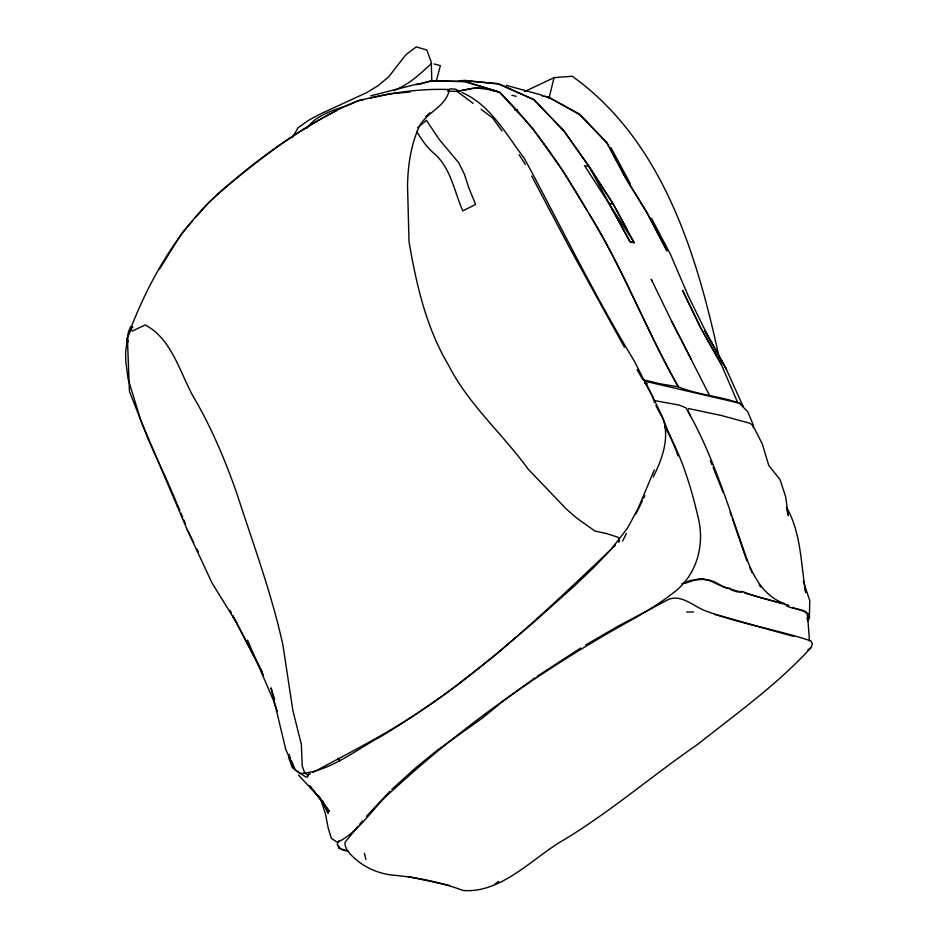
<?xml version="1.0" encoding="UTF-8"?>
<svg xmlns="http://www.w3.org/2000/svg" width="938" height="938" viewBox="0 0 938 938"><rect width="100%" height="100%" fill="white"/><g stroke="black" fill="none" stroke-linecap="round" stroke-linejoin="round"><path stroke-width="1.41" d="M431.843 81.712L431.281 62.236L426.825 50.007L416.273 46.9L405.802 54.803L388.789 76.693L378.307 85.546L366.864 92.534L319.799 114.213L308.508 120.345L297.944 127.873L292.738 137.136M807.806 621.202L809.365 618.025L809.775 600.59L803.303 581.337M338.853 840.765L337.223 844.563L338.466 846.182L338.395 848.14L345.137 850.039M195.538 217.593L207.685 203.628L222.329 190.062C263.719 155.708 307.43 121.565 357.554 100.917C387.101 93.425 417.832 88.383 448.458 89.52L449.044 91.127C444.729 108.081 424.574 112.935 418.371 128.483C410.703 146.492 407.866 166.132 407.538 185.595L409.015 241.676C416.331 284.46 426.145 327.561 448.575 365.281C468.554 404.595 502.616 433.766 528.141 469.129L566.189 508.9L576.284 517.753L594.927 531.049L606.452 533.534L618.259 537.357L619.619 541.191L618.517 542.27M548.941 98.502L554.065 77.643L572.227 76.236C662.732 140.958 696.969 254.491 719.317 358.281M308.438 773.944L307.617 777.027L305.671 776.969L295.013 769.77L285.82 749.661L270.988 687.871L274.529 698.939M654.149 402.472L654.677 400.714L656.612 400.948L679.288 405.122L685.842 407.702C713.384 454.883 728.709 508.478 747.117 559.681L747.422 560.478C754.34 578.441 765.174 597.014 784.438 603.556L784.872 604.4M806.997 618.963L807.641 616.829L807.079 613.98L804.886 611.658L792.129 607.461M357.882 826.366L345.055 842.371C344.445 846.275 346.861 849.629 348.983 852.642C360.11 865.293 375.399 873.149 392.154 875.072C416.402 877.276 440.309 881.99 463.114 890.467C501.853 893.621 533.23 857.168 563.949 839.85C610.79 811.476 652.297 775.62 697.333 744.608C736.436 713.642 777.379 684.47 811.171 647.49L812.39 643.703L810.831 640.889C777.356 629.609 741.63 624.356 708.331 611.811C695.539 608.516 682.559 593.543 668.36 599.499L617.673 626.42L585.64 645.027M654.361 469.868L637.969 508.736L627.475 528.188L611.353 549.058L593.133 568.135L573.564 586.696L534.461 621.683L495.135 655.099L457.31 684.904C432.653 703.383 407.069 720.619 380.722 736.588C354.927 750.365 330.434 771.376 300.277 773.557L292.293 767.589L288.798 757.822L288.587 754.949M436.416 80.797L440.356 65.613L434.106 64.007M131.883 327.796L127.404 337.973L129.432 391.369L148.415 439.746L169.11 485.274M653.27 476.95C662.521 458.541 670.471 436.229 662.064 415.991C653.258 397.642 643.597 379.726 634.545 361.447C594.305 295.54 560.865 225.952 524.154 158.088C506.086 134.509 490.539 104.868 461.942 92.487M626.42 533.476L622.621 540.991M635.976 513.895L642.342 500.845M643.62 498.242L644.887 495.627M159.39 269.276L181.515 233.714L192.736 220.817M306.867 128.213C316.2 114.952 333.213 110.379 347.846 105.208M359.77 824.139L362.607 820.797M366.383 816.341L389.798 791.391M447.672 91.033L450.041 88.84L455.434 89.204L458.037 90.517M391.826 789.409L416.753 766.909L436.721 750.658L482.202 718.227L503.413 700.85L534.848 677.963M615.351 545.271C545.166 611.986 474.663 680.226 390.794 729.799C365.292 744.819 339.017 758.326 312.987 772.408M222.306 190.273L222.505 190.086C257.071 159.378 295.341 132.047 336.343 110.719M431.597 63.374C420.177 73.868 408.581 84.983 393.772 90.482M425.864 116.382L429.944 112.795M417.609 127.674L426.438 120.275L438.82 138.93L458.741 162.79L464.404 174.234L468.906 188.092L475.613 204.425L462.821 210.898C453.851 190.707 450.838 166.706 432.5 152.085C426.04 146.152 421.162 138.894 416.707 131.426M495.088 884.006L498.582 881.357M807.759 650.034L811.171 647.49M537.146 676.357L580.704 647.994M310.408 773.709L307.816 775.011L304.944 773.475L302.235 766.135L301.356 744.362L292.879 710.547L282.877 644.852C271.598 593.484 253.248 544.099 237.056 494.138C226.011 462.446 213.102 431.374 196.499 402.132C180.659 376.806 173.682 340.013 145.273 324.958L132.235 331.032L131.085 329.367L132.047 324.958C152.249 274.4 180.87 226.046 222.329 190.062L222.505 190.086M681.832 583.753L690.567 580.399L702.843 579.332L708.553 579.977L713.138 581.243L725.074 587.528L729.764 588.22L732.121 590.236L737.022 591.913L742.404 591.444C757.482 597.858 773.522 600.484 788.811 605.479M524.752 91.514L554.065 77.643M349.206 104.845L358.199 100.729L363.78 99.51M684.986 583.307L698.376 578.91C709.363 578.113 717.734 585.547 727.185 588.173M370.721 95.828L418.723 83.67M416.765 84.701L430.648 81.008L464.462 81.465L499.462 92.123C534.836 126.583 562.378 167.984 587.094 210.522C622.293 266.791 645.637 329.203 678.338 386.831C698.634 395.25 721.088 396.047 741.466 403.961L743.248 406.74L726.27 369.103L704.649 330.27L726.27 369.103L706.677 333.494L688.586 296.678L670.553 254.55L651.441 218.202M420.201 83.892L431.761 80.844L465.307 81.618L499.462 92.123L532.678 128.377L562.671 170.587L587.094 210.522M458.659 81.184L461.484 80.562L497.093 83.447L533.863 99.627L563.269 130.077L589.123 166.612L612.643 203.089L634.217 242.625L629.926 241.758L589.123 166.612L564.981 132.305L533.863 99.627L499.919 84.232L464.345 80.34L459.972 81.254M370.745 97.998L390.255 93.765L410.082 92.018M514.774 110.086L517.635 109.652M448.493 91.232L457.052 91.385L471.791 88.383L477.536 88.09L487.256 89.239L499.462 92.123L494.736 90.927M686.768 612.092L693.557 611.916M348.666 851.54L341.514 849.629L338.466 846.182M542 95.946L547.686 96.778L578.758 113.721L606.816 142.658L626.549 179.58L646.247 211.496L667 250.985L647.959 214.286L625.388 177.47L607.214 143.256L580.446 115.011L548.167 96.966L543.841 96.321M714.815 614.355C741.161 621.261 767.319 629.504 793.759 636.339M741.806 592.347L729.307 588.83M487.197 89.251L488.276 89.462M613.323 204.238L608.832 203.323L584.609 165.686L589.123 166.612L613.323 204.238L627.041 229.435M506.321 85.37L541.824 95.125M449.689 885.519L407.854 876.467M493.634 90.681L491.113 90.095M744.385 592.945L782.186 603.626M644.488 383.15L647.302 383.794M516.158 96.321L511.902 95.254M482.226 88.371L474.757 88.149L457.052 91.385L473.104 103.368M132.938 326.952L130.581 326.623L128.213 332.627L125.622 352.043L125.844 361.845L128.072 378.788L140.981 421.01L187.178 529.642L211.882 582.697L236.751 623.031L262.159 671.772M786.466 605.796C793.607 609.888 804.394 607.906 809.271 615.211L809.365 618.025M786.079 604.834L788.506 605.725M481.124 109.359L492.591 117.93L502.018 130.98M804.464 586.918L805.765 592.488C800.677 563.937 801.404 533.147 786.466 507.399L788.283 515.583L785.739 497.093L780.099 479.705L768.75 465.365L762.277 443.979L752.956 425.582L750.189 423.366L721.252 415.464L688.422 408.511L687.718 410.293L690.485 416.12M298.425 774.999L318.627 796.69L309.481 785.505L329.367 811.323L317.876 795.037M519.148 154.7L525.386 164.56M759.229 584.784L760.73 587.071M318.85 796.514L322.742 802.565M322.156 801.755L328.476 812.414L322.379 800.841L328.265 813.434L323.633 803.338M338.442 758.408L339.849 760.859M664.585 426.52C681.281 454.684 690.943 486.4 698.294 518.128C704.532 543.841 697.579 572.016 677.271 589.674C664.174 600.426 649.87 609.512 635.19 617.908C548.144 665.734 465.858 723.046 392.752 790.347C373.324 806.305 360.544 831.15 337.434 842.336L331.407 838.408L328.23 828.172L325.486 814.02L320.679 799.153M589.427 214.532C623.618 269.581 646.341 330.598 678.338 386.831L660.704 383.923L642.741 379.632L637.113 369.666M624.45 347.248L568.944 246.577L531.705 176.051M721.216 364.296L700.627 327.796L682.524 290.334L701.085 328.605L720.876 363.534L737.503 402.132M229.775 610.45L231.17 612.96M236.751 623.031L232.565 615.48L259.24 666.519M655.932 405.673L663.389 419.778L676.169 450.639M229.845 610.345L231.205 612.854M338.09 758.256L339.415 760.73M263.297 675.032L260.94 669.626M610.99 147.688L630.313 183.649M709.714 395.742L671.444 320.808L691.259 359.313M187.178 529.642L193.756 542.68M197.039 549.211L198.352 551.814M652.32 281.552L651.23 279.207L671.245 320.409M749.779 567.408L752.159 572.766M753.214 424.785L747.668 411.594L739.226 403.129L644.64 381.145L652.789 396.575L653.622 399.998M247.526 640.115L273.45 700.428L277.273 711.11M710.254 460.757L711.954 464.697M713.079 467.335L723.139 492.356M169.696 486.576L179.885 510.624M181.011 513.297L182.711 517.307M183.836 519.98L185.536 523.979M289.021 754.469L290.522 758.291M291.519 760.835L295.013 769.77M746.812 560.725L732.308 518.48M730.057 512.007L731.405 515.888M676.615 451.964L677.951 455.95M364.401 853.228L365.926 859.454M752.956 425.582L753.39 427.587M127.814 342.136L127.404 337.973L127.627 341.807M807.641 616.829L809.494 640.806M634.217 242.625L630.101 241.699L608.832 203.323L634.217 242.625"/></g></svg>
